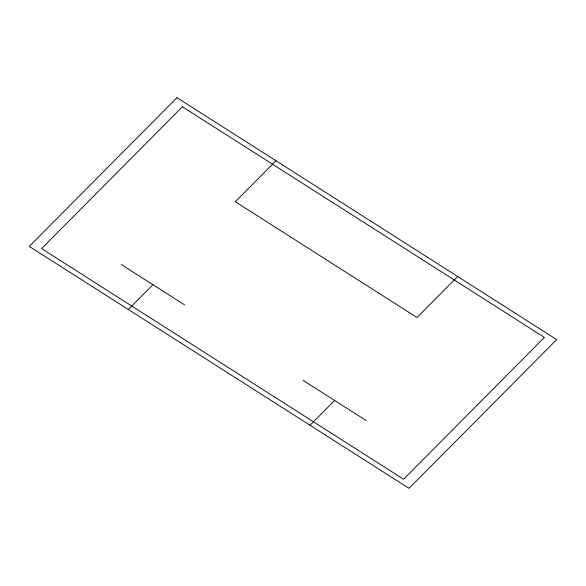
<?xml version="1.0" encoding="UTF-8"?>
<svg xmlns="http://www.w3.org/2000/svg" width="586" height="586" viewBox="0 0 586 586"><rect width="100%" height="100%" fill="white"/><g stroke="black" fill="none" stroke-linecap="round" stroke-linejoin="round"><path stroke-width="0.88" d="M128.297 309.481L152.917 284.693M275.977 160.732L235.286 201.723L417.005 317.509L457.703 276.519M310.023 425.268L334.635 400.472M121.273 264.528L184.561 304.852M302.991 380.314L366.279 420.638M176.979 97.657L29.3 246.406L409.021 488.343L556.7 339.594L176.979 97.657M182.393 106.777L41.606 248.581L403.608 479.223L544.394 337.419L182.393 106.777"/></g></svg>
